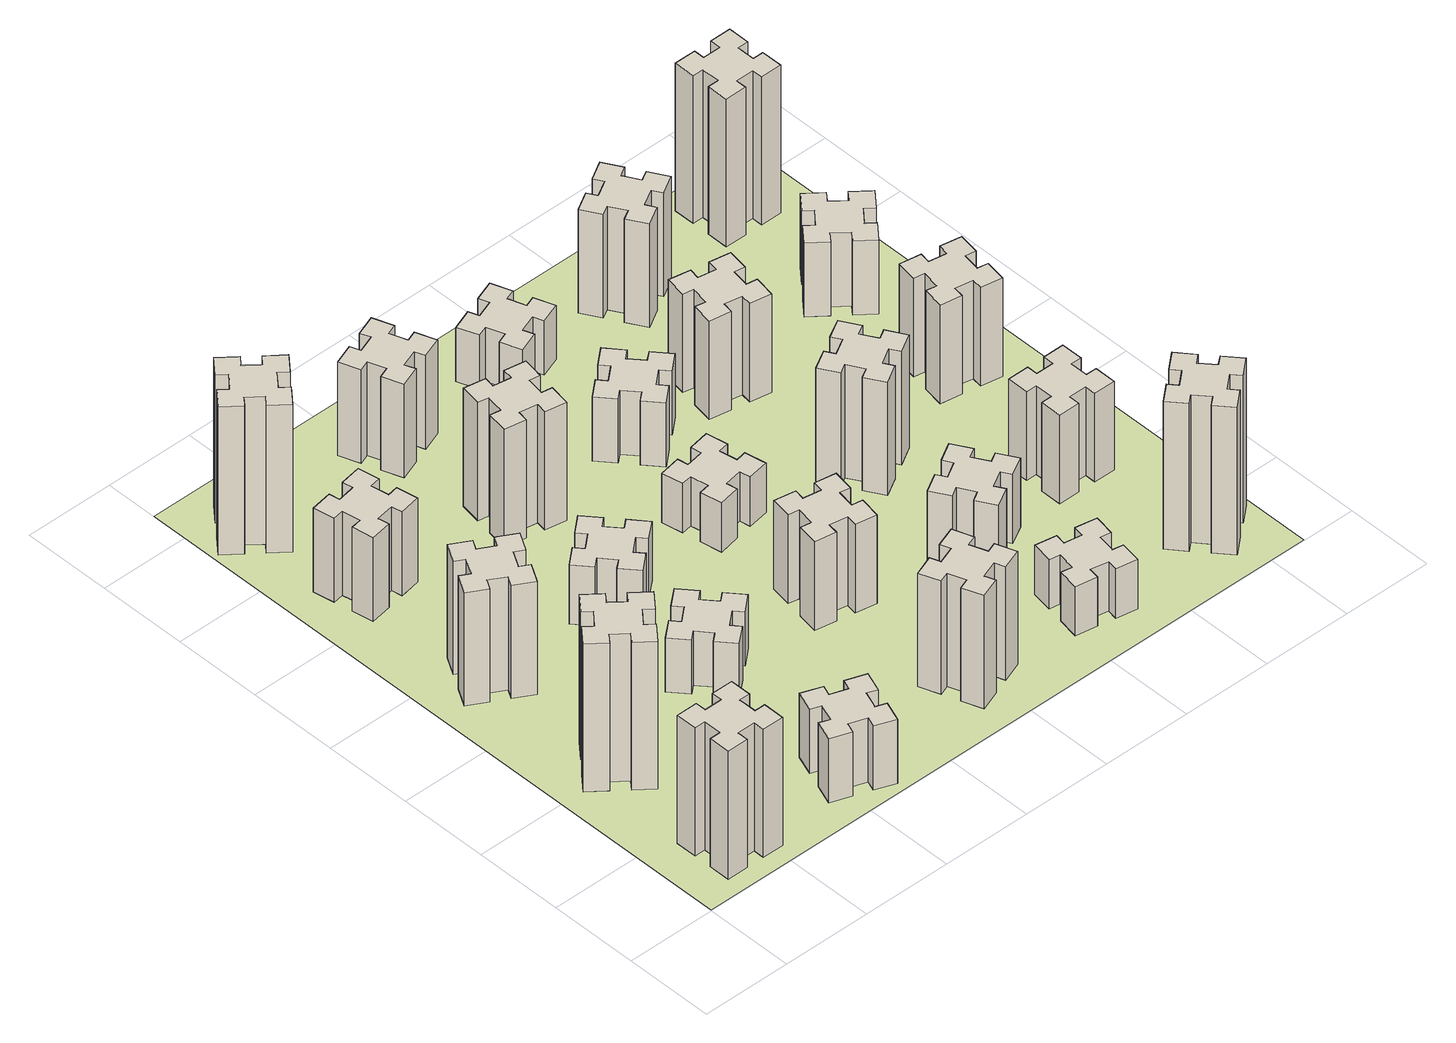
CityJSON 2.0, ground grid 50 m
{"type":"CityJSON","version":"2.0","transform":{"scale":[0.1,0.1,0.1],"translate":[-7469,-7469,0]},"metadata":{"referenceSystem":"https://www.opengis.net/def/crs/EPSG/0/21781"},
"CityObjects":{
"building1":{"type":"Building","attributes":{"class":"1000","function":"1000","usage":"1000","yearOfConstruction":2016,"roofType":"1000","measuredHeight":78,"storeysAboveGround":30,"storeysBelowGround":0},"geometry":[{"type":"Solid","lod":"1","boundaries":[[[[0,1,2,3,4,5,6,7,8,9,10,11,12,13,14,15,16,17,18,19]],[[17,16,20,21]],[[16,15,22,20]],[[15,14,23,22]],[[14,13,24,23]],[[13,12,25,24]],[[12,11,26,25]],[[11,10,27,26]],[[10,9,28,27]],[[9,8,29,28]],[[8,7,30,29]],[[7,6,31,30]],[[6,5,32,31]],[[5,4,33,32]],[[4,3,34,33]],[[3,2,35,34]],[[2,1,36,35]],[[1,0,37,36]],[[0,19,38,37]],[[19,18,39,38]],[[18,17,21,39]],[[24,25,26,27,28,29,30,31,32,33,34,35,36,37,38,39,21,20,22,23]]]]}]},
"building2":{"type":"Building","attributes":{"class":"1000","function":"1000","usage":"1000","yearOfConstruction":2016,"roofType":"1000","measuredHeight":90,"storeysAboveGround":30,"storeysBelowGround":0},"geometry":[{"type":"Solid","lod":"1","boundaries":[[[[40,41,42,43,44,45,46,47,48,49,50,51,52,53,54,55,56,57,58,59]],[[57,56,60,61]],[[56,55,62,60]],[[55,54,63,62]],[[54,53,64,63]],[[53,52,65,64]],[[52,51,66,65]],[[51,50,67,66]],[[50,49,68,67]],[[49,48,69,68]],[[48,47,70,69]],[[47,46,71,70]],[[46,45,72,71]],[[45,44,73,72]],[[44,43,74,73]],[[43,42,75,74]],[[42,41,76,75]],[[41,40,77,76]],[[40,59,78,77]],[[59,58,79,78]],[[58,57,61,79]],[[64,65,66,67,68,69,70,71,72,73,74,75,76,77,78,79,61,60,62,63]]]]}]},
"building3":{"type":"Building","attributes":{"class":"1000","function":"1000","usage":"1000","yearOfConstruction":2016,"roofType":"1000","measuredHeight":69,"storeysAboveGround":30,"storeysBelowGround":0},"geometry":[{"type":"Solid","lod":"1","boundaries":[[[[80,81,82,83,84,85,86,87,88,89,90,91,92,93,94,95,96,97,98,99]],[[97,96,100,101]],[[96,95,102,100]],[[95,94,103,102]],[[94,93,104,103]],[[93,92,105,104]],[[92,91,106,105]],[[91,90,107,106]],[[90,89,108,107]],[[89,88,109,108]],[[88,87,110,109]],[[87,86,111,110]],[[86,85,112,111]],[[85,84,113,112]],[[84,83,114,113]],[[83,82,115,114]],[[82,81,116,115]],[[81,80,117,116]],[[80,99,118,117]],[[99,98,119,118]],[[98,97,101,119]],[[104,105,106,107,108,109,110,111,112,113,114,115,116,117,118,119,101,100,102,103]]]]}]},
"building4":{"type":"Building","attributes":{"class":"1000","function":"1000","usage":"1000","yearOfConstruction":2016,"roofType":"1000","measuredHeight":51,"storeysAboveGround":30,"storeysBelowGround":0},"geometry":[{"type":"Solid","lod":"1","boundaries":[[[[120,121,122,123,124,125,126,127,128,129,130,131,132,133,134,135,136,137,138,139]],[[137,136,140,141]],[[136,135,142,140]],[[135,134,143,142]],[[134,133,144,143]],[[133,132,145,144]],[[132,131,146,145]],[[131,130,147,146]],[[130,129,148,147]],[[129,128,149,148]],[[128,127,150,149]],[[127,126,151,150]],[[126,125,152,151]],[[125,124,153,152]],[[124,123,154,153]],[[123,122,155,154]],[[122,121,156,155]],[[121,120,157,156]],[[120,139,158,157]],[[139,138,159,158]],[[138,137,141,159]],[[144,145,146,147,148,149,150,151,152,153,154,155,156,157,158,159,141,140,142,143]]]]}]},
"building5":{"type":"Building","attributes":{"class":"1000","function":"1000","usage":"1000","yearOfConstruction":2016,"roofType":"1000","measuredHeight":39,"storeysAboveGround":30,"storeysBelowGround":0},"geometry":[{"type":"Solid","lod":"1","boundaries":[[[[160,161,162,163,164,165,166,167,168,169,170,171,172,173,174,175,176,177,178,179]],[[177,176,180,181]],[[176,175,182,180]],[[175,174,183,182]],[[174,173,184,183]],[[173,172,185,184]],[[172,171,186,185]],[[171,170,187,186]],[[170,169,188,187]],[[169,168,189,188]],[[168,167,190,189]],[[167,166,191,190]],[[166,165,192,191]],[[165,164,193,192]],[[164,163,194,193]],[[163,162,195,194]],[[162,161,196,195]],[[161,160,197,196]],[[160,179,198,197]],[[179,178,199,198]],[[178,177,181,199]],[[184,185,186,187,188,189,190,191,192,193,194,195,196,197,198,199,181,180,182,183]]]]}]},
"building6":{"type":"Building","attributes":{"class":"1000","function":"1000","usage":"1000","yearOfConstruction":2016,"roofType":"1000","measuredHeight":90,"storeysAboveGround":30,"storeysBelowGround":0},"geometry":[{"type":"Solid","lod":"1","boundaries":[[[[200,201,202,203,204,205,206,207,208,209,210,211,212,213,214,215,216,217,218,219]],[[217,216,220,221]],[[216,215,222,220]],[[215,214,223,222]],[[214,213,224,223]],[[213,212,225,224]],[[212,211,226,225]],[[211,210,227,226]],[[210,209,228,227]],[[209,208,229,228]],[[208,207,230,229]],[[207,206,231,230]],[[206,205,232,231]],[[205,204,233,232]],[[204,203,234,233]],[[203,202,235,234]],[[202,201,236,235]],[[201,200,237,236]],[[200,219,238,237]],[[219,218,239,238]],[[218,217,221,239]],[[224,225,226,227,228,229,230,231,232,233,234,235,236,237,238,239,221,220,222,223]]]]}]},
"building7":{"type":"Building","attributes":{"class":"1000","function":"1000","usage":"1000","yearOfConstruction":2016,"roofType":"1000","measuredHeight":33,"storeysAboveGround":30,"storeysBelowGround":0},"geometry":[{"type":"Solid","lod":"1","boundaries":[[[[240,241,242,243,244,245,246,247,248,249,250,251,252,253,254,255,256,257,258,259]],[[257,256,260,261]],[[256,255,262,260]],[[255,254,263,262]],[[254,253,264,263]],[[253,252,265,264]],[[252,251,266,265]],[[251,250,267,266]],[[250,249,268,267]],[[249,248,269,268]],[[248,247,270,269]],[[247,246,271,270]],[[246,245,272,271]],[[245,244,273,272]],[[244,243,274,273]],[[243,242,275,274]],[[242,241,276,275]],[[241,240,277,276]],[[240,259,278,277]],[[259,258,279,278]],[[258,257,261,279]],[[264,265,266,267,268,269,270,271,272,273,274,275,276,277,278,279,261,260,262,263]]]]}]},
"building8":{"type":"Building","attributes":{"class":"1000","function":"1000","usage":"1000","yearOfConstruction":2016,"roofType":"1000","measuredHeight":36,"storeysAboveGround":30,"storeysBelowGround":0},"geometry":[{"type":"Solid","lod":"1","boundaries":[[[[280,281,282,283,284,285,286,287,288,289,290,291,292,293,294,295,296,297,298,299]],[[297,296,300,301]],[[296,295,302,300]],[[295,294,303,302]],[[294,293,304,303]],[[293,292,305,304]],[[292,291,306,305]],[[291,290,307,306]],[[290,289,308,307]],[[289,288,309,308]],[[288,287,310,309]],[[287,286,311,310]],[[286,285,312,311]],[[285,284,313,312]],[[284,283,314,313]],[[283,282,315,314]],[[282,281,316,315]],[[281,280,317,316]],[[280,299,318,317]],[[299,298,319,318]],[[298,297,301,319]],[[304,305,306,307,308,309,310,311,312,313,314,315,316,317,318,319,301,300,302,303]]]]}]},
"building9":{"type":"Building","attributes":{"class":"1000","function":"1000","usage":"1000","yearOfConstruction":2016,"roofType":"1000","measuredHeight":72,"storeysAboveGround":30,"storeysBelowGround":0},"geometry":[{"type":"Solid","lod":"1","boundaries":[[[[320,321,322,323,324,325,326,327,328,329,330,331,332,333,334,335,336,337,338,339]],[[337,336,340,341]],[[336,335,342,340]],[[335,334,343,342]],[[334,333,344,343]],[[333,332,345,344]],[[332,331,346,345]],[[331,330,347,346]],[[330,329,348,347]],[[329,328,349,348]],[[328,327,350,349]],[[327,326,351,350]],[[326,325,352,351]],[[325,324,353,352]],[[324,323,354,353]],[[323,322,355,354]],[[322,321,356,355]],[[321,320,357,356]],[[320,339,358,357]],[[339,338,359,358]],[[338,337,341,359]],[[344,345,346,347,348,349,350,351,352,353,354,355,356,357,358,359,341,340,342,343]]]]}]},
"building10":{"type":"Building","attributes":{"class":"1000","function":"1000","usage":"1000","yearOfConstruction":2016,"roofType":"1000","measuredHeight":69,"storeysAboveGround":30,"storeysBelowGround":0},"geometry":[{"type":"Solid","lod":"1","boundaries":[[[[360,361,362,363,364,365,366,367,368,369,370,371,372,373,374,375,376,377,378,379]],[[377,376,380,381]],[[376,375,382,380]],[[375,374,383,382]],[[374,373,384,383]],[[373,372,385,384]],[[372,371,386,385]],[[371,370,387,386]],[[370,369,388,387]],[[369,368,389,388]],[[368,367,390,389]],[[367,366,391,390]],[[366,365,392,391]],[[365,364,393,392]],[[364,363,394,393]],[[363,362,395,394]],[[362,361,396,395]],[[361,360,397,396]],[[360,379,398,397]],[[379,378,399,398]],[[378,377,381,399]],[[384,385,386,387,388,389,390,391,392,393,394,395,396,397,398,399,381,380,382,383]]]]}]},
"building11":{"type":"Building","attributes":{"class":"1000","function":"1000","usage":"1000","yearOfConstruction":2016,"roofType":"1000","measuredHeight":57,"storeysAboveGround":30,"storeysBelowGround":0},"geometry":[{"type":"Solid","lod":"1","boundaries":[[[[400,401,402,403,404,405,406,407,408,409,410,411,412,413,414,415,416,417,418,419]],[[417,416,420,421]],[[416,415,422,420]],[[415,414,423,422]],[[414,413,424,423]],[[413,412,425,424]],[[412,411,426,425]],[[411,410,427,426]],[[410,409,428,427]],[[409,408,429,428]],[[408,407,430,429]],[[407,406,431,430]],[[406,405,432,431]],[[405,404,433,432]],[[404,403,434,433]],[[403,402,435,434]],[[402,401,436,435]],[[401,400,437,436]],[[400,419,438,437]],[[419,418,439,438]],[[418,417,421,439]],[[424,425,426,427,428,429,430,431,432,433,434,435,436,437,438,439,421,420,422,423]]]]}]},
"building12":{"type":"Building","attributes":{"class":"1000","function":"1000","usage":"1000","yearOfConstruction":2016,"roofType":"1000","measuredHeight":54,"storeysAboveGround":30,"storeysBelowGround":0},"geometry":[{"type":"Solid","lod":"1","boundaries":[[[[440,441,442,443,444,445,446,447,448,449,450,451,452,453,454,455,456,457,458,459]],[[457,456,460,461]],[[456,455,462,460]],[[455,454,463,462]],[[454,453,464,463]],[[453,452,465,464]],[[452,451,466,465]],[[451,450,467,466]],[[450,449,468,467]],[[449,448,469,468]],[[448,447,470,469]],[[447,446,471,470]],[[446,445,472,471]],[[445,444,473,472]],[[444,443,474,473]],[[443,442,475,474]],[[442,441,476,475]],[[441,440,477,476]],[[440,459,478,477]],[[459,458,479,478]],[[458,457,461,479]],[[464,465,466,467,468,469,470,471,472,473,474,475,476,477,478,479,461,460,462,463]]]]}]},
"building13":{"type":"Building","attributes":{"class":"1000","function":"1000","usage":"1000","yearOfConstruction":2016,"roofType":"1000","measuredHeight":30,"storeysAboveGround":30,"storeysBelowGround":0},"geometry":[{"type":"Solid","lod":"1","boundaries":[[[[480,481,482,483,484,485,486,487,488,489,490,491,492,493,494,495,496,497,498,499]],[[497,496,500,501]],[[496,495,502,500]],[[495,494,503,502]],[[494,493,504,503]],[[493,492,505,504]],[[492,491,506,505]],[[491,490,507,506]],[[490,489,508,507]],[[489,488,509,508]],[[488,487,510,509]],[[487,486,511,510]],[[486,485,512,511]],[[485,484,513,512]],[[484,483,514,513]],[[483,482,515,514]],[[482,481,516,515]],[[481,480,517,516]],[[480,499,518,517]],[[499,498,519,518]],[[498,497,501,519]],[[504,505,506,507,508,509,510,511,512,513,514,515,516,517,518,519,501,500,502,503]]]]}]},
"building14":{"type":"Building","attributes":{"class":"1000","function":"1000","usage":"1000","yearOfConstruction":2016,"roofType":"1000","measuredHeight":39,"storeysAboveGround":30,"storeysBelowGround":0},"geometry":[{"type":"Solid","lod":"1","boundaries":[[[[520,521,522,523,524,525,526,527,528,529,530,531,532,533,534,535,536,537,538,539]],[[537,536,540,541]],[[536,535,542,540]],[[535,534,543,542]],[[534,533,544,543]],[[533,532,545,544]],[[532,531,546,545]],[[531,530,547,546]],[[530,529,548,547]],[[529,528,549,548]],[[528,527,550,549]],[[527,526,551,550]],[[526,525,552,551]],[[525,524,553,552]],[[524,523,554,553]],[[523,522,555,554]],[[522,521,556,555]],[[521,520,557,556]],[[520,539,558,557]],[[539,538,559,558]],[[538,537,541,559]],[[544,545,546,547,548,549,550,551,552,553,554,555,556,557,558,559,541,540,542,543]]]]}]},
"building15":{"type":"Building","attributes":{"class":"1000","function":"1000","usage":"1000","yearOfConstruction":2016,"roofType":"1000","measuredHeight":30,"storeysAboveGround":30,"storeysBelowGround":0},"geometry":[{"type":"Solid","lod":"1","boundaries":[[[[560,561,562,563,564,565,566,567,568,569,570,571,572,573,574,575,576,577,578,579]],[[577,576,580,581]],[[576,575,582,580]],[[575,574,583,582]],[[574,573,584,583]],[[573,572,585,584]],[[572,571,586,585]],[[571,570,587,586]],[[570,569,588,587]],[[569,568,589,588]],[[568,567,590,589]],[[567,566,591,590]],[[566,565,592,591]],[[565,564,593,592]],[[564,563,594,593]],[[563,562,595,594]],[[562,561,596,595]],[[561,560,597,596]],[[560,579,598,597]],[[579,578,599,598]],[[578,577,581,599]],[[584,585,586,587,588,589,590,591,592,593,594,595,596,597,598,599,581,580,582,583]]]]}]},
"building16":{"type":"Building","attributes":{"class":"1000","function":"1000","usage":"1000","yearOfConstruction":2016,"roofType":"1000","measuredHeight":33,"storeysAboveGround":30,"storeysBelowGround":0},"geometry":[{"type":"Solid","lod":"1","boundaries":[[[[600,601,602,603,604,605,606,607,608,609,610,611,612,613,614,615,616,617,618,619]],[[617,616,620,621]],[[616,615,622,620]],[[615,614,623,622]],[[614,613,624,623]],[[613,612,625,624]],[[612,611,626,625]],[[611,610,627,626]],[[610,609,628,627]],[[609,608,629,628]],[[608,607,630,629]],[[607,606,631,630]],[[606,605,632,631]],[[605,604,633,632]],[[604,603,634,633]],[[603,602,635,634]],[[602,601,636,635]],[[601,600,637,636]],[[600,619,638,637]],[[619,618,639,638]],[[618,617,621,639]],[[624,625,626,627,628,629,630,631,632,633,634,635,636,637,638,639,621,620,622,623]]]]}]},
"building17":{"type":"Building","attributes":{"class":"1000","function":"1000","usage":"1000","yearOfConstruction":2016,"roofType":"1000","measuredHeight":42,"storeysAboveGround":30,"storeysBelowGround":0},"geometry":[{"type":"Solid","lod":"1","boundaries":[[[[640,641,642,643,644,645,646,647,648,649,650,651,652,653,654,655,656,657,658,659]],[[657,656,660,661]],[[656,655,662,660]],[[655,654,663,662]],[[654,653,664,663]],[[653,652,665,664]],[[652,651,666,665]],[[651,650,667,666]],[[650,649,668,667]],[[649,648,669,668]],[[648,647,670,669]],[[647,646,671,670]],[[646,645,672,671]],[[645,644,673,672]],[[644,643,674,673]],[[643,642,675,674]],[[642,641,676,675]],[[641,640,677,676]],[[640,659,678,677]],[[659,658,679,678]],[[658,657,661,679]],[[664,665,666,667,668,669,670,671,672,673,674,675,676,677,678,679,661,660,662,663]]]]}]},
"building18":{"type":"Building","attributes":{"class":"1000","function":"1000","usage":"1000","yearOfConstruction":2016,"roofType":"1000","measuredHeight":69,"storeysAboveGround":30,"storeysBelowGround":0},"geometry":[{"type":"Solid","lod":"1","boundaries":[[[[680,681,682,683,684,685,686,687,688,689,690,691,692,693,694,695,696,697,698,699]],[[697,696,700,701]],[[696,695,702,700]],[[695,694,703,702]],[[694,693,704,703]],[[693,692,705,704]],[[692,691,706,705]],[[691,690,707,706]],[[690,689,708,707]],[[689,688,709,708]],[[688,687,710,709]],[[687,686,711,710]],[[686,685,712,711]],[[685,684,713,712]],[[684,683,714,713]],[[683,682,715,714]],[[682,681,716,715]],[[681,680,717,716]],[[680,699,718,717]],[[699,698,719,718]],[[698,697,701,719]],[[704,705,706,707,708,709,710,711,712,713,714,715,716,717,718,719,701,700,702,703]]]]}]},
"building19":{"type":"Building","attributes":{"class":"1000","function":"1000","usage":"1000","yearOfConstruction":2016,"roofType":"1000","measuredHeight":60,"storeysAboveGround":30,"storeysBelowGround":0},"geometry":[{"type":"Solid","lod":"1","boundaries":[[[[720,721,722,723,724,725,726,727,728,729,730,731,732,733,734,735,736,737,738,739]],[[737,736,740,741]],[[736,735,742,740]],[[735,734,743,742]],[[734,733,744,743]],[[733,732,745,744]],[[732,731,746,745]],[[731,730,747,746]],[[730,729,748,747]],[[729,728,749,748]],[[728,727,750,749]],[[727,726,751,750]],[[726,725,752,751]],[[725,724,753,752]],[[724,723,754,753]],[[723,722,755,754]],[[722,721,756,755]],[[721,720,757,756]],[[720,739,758,757]],[[739,738,759,758]],[[738,737,741,759]],[[744,745,746,747,748,749,750,751,752,753,754,755,756,757,758,759,741,740,742,743]]]]}]},
"building20":{"type":"Building","attributes":{"class":"1000","function":"1000","usage":"1000","yearOfConstruction":2016,"roofType":"1000","measuredHeight":90,"storeysAboveGround":30,"storeysBelowGround":0},"geometry":[{"type":"Solid","lod":"1","boundaries":[[[[760,761,762,763,764,765,766,767,768,769,770,771,772,773,774,775,776,777,778,779]],[[777,776,780,781]],[[776,775,782,780]],[[775,774,783,782]],[[774,773,784,783]],[[773,772,785,784]],[[772,771,786,785]],[[771,770,787,786]],[[770,769,788,787]],[[769,768,789,788]],[[768,767,790,789]],[[767,766,791,790]],[[766,765,792,791]],[[765,764,793,792]],[[764,763,794,793]],[[763,762,795,794]],[[762,761,796,795]],[[761,760,797,796]],[[760,779,798,797]],[[779,778,799,798]],[[778,777,781,799]],[[784,785,786,787,788,789,790,791,792,793,794,795,796,797,798,799,781,780,782,783]]]]}]},
"building21":{"type":"Building","attributes":{"class":"1000","function":"1000","usage":"1000","yearOfConstruction":2016,"roofType":"1000","measuredHeight":54,"storeysAboveGround":30,"storeysBelowGround":0},"geometry":[{"type":"Solid","lod":"1","boundaries":[[[[800,801,802,803,804,805,806,807,808,809,810,811,812,813,814,815,816,817,818,819]],[[817,816,820,821]],[[816,815,822,820]],[[815,814,823,822]],[[814,813,824,823]],[[813,812,825,824]],[[812,811,826,825]],[[811,810,827,826]],[[810,809,828,827]],[[809,808,829,828]],[[808,807,830,829]],[[807,806,831,830]],[[806,805,832,831]],[[805,804,833,832]],[[804,803,834,833]],[[803,802,835,834]],[[802,801,836,835]],[[801,800,837,836]],[[800,819,838,837]],[[819,818,839,838]],[[818,817,821,839]],[[824,825,826,827,828,829,830,831,832,833,834,835,836,837,838,839,821,820,822,823]]]]}]},
"building22":{"type":"Building","attributes":{"class":"1000","function":"1000","usage":"1000","yearOfConstruction":2016,"roofType":"1000","measuredHeight":63,"storeysAboveGround":30,"storeysBelowGround":0},"geometry":[{"type":"Solid","lod":"1","boundaries":[[[[840,841,842,843,844,845,846,847,848,849,850,851,852,853,854,855,856,857,858,859]],[[857,856,860,861]],[[856,855,862,860]],[[855,854,863,862]],[[854,853,864,863]],[[853,852,865,864]],[[852,851,866,865]],[[851,850,867,866]],[[850,849,868,867]],[[849,848,869,868]],[[848,847,870,869]],[[847,846,871,870]],[[846,845,872,871]],[[845,844,873,872]],[[844,843,874,873]],[[843,842,875,874]],[[842,841,876,875]],[[841,840,877,876]],[[840,859,878,877]],[[859,858,879,878]],[[858,857,861,879]],[[864,865,866,867,868,869,870,871,872,873,874,875,876,877,878,879,861,860,862,863]]]]}]},
"building23":{"type":"Building","attributes":{"class":"1000","function":"1000","usage":"1000","yearOfConstruction":2016,"roofType":"1000","measuredHeight":60,"storeysAboveGround":30,"storeysBelowGround":0},"geometry":[{"type":"Solid","lod":"1","boundaries":[[[[880,881,882,883,884,885,886,887,888,889,890,891,892,893,894,895,896,897,898,899]],[[897,896,900,901]],[[896,895,902,900]],[[895,894,903,902]],[[894,893,904,903]],[[893,892,905,904]],[[892,891,906,905]],[[891,890,907,906]],[[890,889,908,907]],[[889,888,909,908]],[[888,887,910,909]],[[887,886,911,910]],[[886,885,912,911]],[[885,884,913,912]],[[884,883,914,913]],[[883,882,915,914]],[[882,881,916,915]],[[881,880,917,916]],[[880,899,918,917]],[[899,898,919,918]],[[898,897,901,919]],[[904,905,906,907,908,909,910,911,912,913,914,915,916,917,918,919,901,900,902,903]]]]}]},
"building24":{"type":"Building","attributes":{"class":"1000","function":"1000","usage":"1000","yearOfConstruction":2016,"roofType":"1000","measuredHeight":45,"storeysAboveGround":30,"storeysBelowGround":0},"geometry":[{"type":"Solid","lod":"1","boundaries":[[[[920,921,922,923,924,925,926,927,928,929,930,931,932,933,934,935,936,937,938,939]],[[937,936,940,941]],[[936,935,942,940]],[[935,934,943,942]],[[934,933,944,943]],[[933,932,945,944]],[[932,931,946,945]],[[931,930,947,946]],[[930,929,948,947]],[[929,928,949,948]],[[928,927,950,949]],[[927,926,951,950]],[[926,925,952,951]],[[925,924,953,952]],[[924,923,954,953]],[[923,922,955,954]],[[922,921,956,955]],[[921,920,957,956]],[[920,939,958,957]],[[939,938,959,958]],[[938,937,941,959]],[[944,945,946,947,948,949,950,951,952,953,954,955,956,957,958,959,941,940,942,943]]]]}]},
"building25":{"type":"Building","attributes":{"class":"1000","function":"1000","usage":"1000","yearOfConstruction":2016,"roofType":"1000","measuredHeight":90,"storeysAboveGround":30,"storeysBelowGround":0},"geometry":[{"type":"Solid","lod":"1","boundaries":[[[[960,961,962,963,964,965,966,967,968,969,970,971,972,973,974,975,976,977,978,979]],[[977,976,980,981]],[[976,975,982,980]],[[975,974,983,982]],[[974,973,984,983]],[[973,972,985,984]],[[972,971,986,985]],[[971,970,987,986]],[[970,969,988,987]],[[969,968,989,988]],[[968,967,990,989]],[[967,966,991,990]],[[966,965,992,991]],[[965,964,993,992]],[[964,963,994,993]],[[963,962,995,994]],[[962,961,996,995]],[[961,960,997,996]],[[960,979,998,997]],[[979,978,999,998]],[[978,977,981,999]],[[984,985,986,987,988,989,990,991,992,993,994,995,996,997,998,999,981,980,982,983]]]]}]},
"landuse1":{"type":"LandUse","attributes":{"name":"plot1","function":"1010"},"geometry":[{"type":"MultiSurface","lod":"1","boundaries":[[[1000,1001,1002,1003]]]}]}
},
"vertices":[
[265,325,0],[265,225,0],[205,225,0],[205,105,0],[325,105,0],[325,165,0],[425,165,0],[425,105,0],[545,105,0],[545,225,0],[485,225,0],[485,325,0],[545,325,0],[545,445,0],[425,445,0],[425,385,0],[325,385,0],[325,445,0],[205,445,0],[205,325,0],[325,385,780],[325,445,780],[425,385,780],[425,445,780],[545,445,780],[545,325,780],[485,325,780],[485,225,780],[545,225,780],[545,105,780],[425,105,780],[425,165,780],[325,165,780],[325,105,780],[205,105,780],[205,225,780],[265,225,780],[265,325,780],[205,325,780],[205,445,780],
[484,1067,0],[408,1132,0],[446,1178,0],[354,1255,0],[277,1163,0],[323,1124,0],[259,1048,0],[213,1086,0],[136,994,0],[228,917,0],[266,963,0],[343,899,0],[304,853,0],[396,776,0],[473,868,0],[427,906,0],[492,983,0],[538,944,0],[615,1036,0],[523,1113,0],[492,983,900],[538,944,900],[427,906,900],[473,868,900],[396,776,900],[304,853,900],[343,899,900],[266,963,900],[228,917,900],[136,994,900],[213,1086,900],[259,1048,900],[323,1124,900],[277,1163,900],[354,1255,900],[446,1178,900],[408,1132,900],[484,1067,900],[523,1113,900],[615,1036,900],
[474,1926,0],[387,1976,0],[417,2028,0],[313,2088,0],[253,1984,0],[305,1954,0],[255,1867,0],[203,1897,0],[143,1793,0],[247,1733,0],[277,1785,0],[364,1735,0],[334,1683,0],[438,1623,0],[498,1727,0],[446,1757,0],[496,1844,0],[548,1814,0],[608,1918,0],[504,1978,0],[496,1844,690],[548,1814,690],[446,1757,690],[498,1727,690],[438,1623,690],[334,1683,690],[364,1735,690],[277,1785,690],[247,1733,690],[143,1793,690],[203,1897,690],[255,1867,690],[305,1954,690],[253,1984,690],[313,2088,690],[417,2028,690],[387,1976,690],[474,1926,690],[504,1978,690],[608,1918,690],
[405,2812,0],[307,2795,0],[297,2854,0],[178,2833,0],[199,2715,0],[258,2725,0],[276,2627,0],[217,2617,0],[237,2498,0],[356,2519,0],[345,2578,0],[444,2596,0],[454,2537,0],[572,2557,0],[551,2676,0],[492,2665,0],[475,2764,0],[534,2774,0],[513,2892,0],[395,2871,0],[475,2764,510],[534,2774,510],[492,2665,510],[551,2676,510],[572,2557,510],[454,2537,510],[444,2596,510],[345,2578,510],[356,2519,510],[237,2498,510],[217,2617,510],[276,2627,510],[258,2725,510],[199,2715,510],[178,2833,510],[297,2854,510],[307,2795,510],[405,2812,510],[395,2871,510],[513,2892,510],
[1029,360,0],[995,266,0],[939,287,0],[897,174,0],[1010,133,0],[1031,189,0],[1125,155,0],[1104,99,0],[1217,57,0],[1258,170,0],[1202,191,0],[1236,285,0],[1292,264,0],[1333,377,0],[1220,418,0],[1200,362,0],[1106,396,0],[1127,452,0],[1014,493,0],[973,380,0],[1106,396,390],[1127,452,390],[1200,362,390],[1220,418,390],[1333,377,390],[1292,264,390],[1236,285,390],[1202,191,390],[1258,170,390],[1217,57,390],[1104,99,390],[1125,155,390],[1031,189,390],[1010,133,390],[897,174,390],[939,287,390],[995,266,390],[1029,360,390],[973,380,390],[1014,493,390],
[384,3387,0],[308,3452,0],[346,3498,0],[254,3575,0],[177,3483,0],[223,3444,0],[159,3368,0],[113,3406,0],[36,3314,0],[128,3237,0],[166,3283,0],[243,3219,0],[204,3173,0],[296,3096,0],[373,3188,0],[327,3226,0],[392,3303,0],[438,3264,0],[515,3356,0],[423,3433,0],[392,3303,900],[438,3264,900],[327,3226,900],[373,3188,900],[296,3096,900],[204,3173,900],[243,3219,900],[166,3283,900],[128,3237,900],[36,3314,900],[113,3406,900],[159,3368,900],[223,3444,900],[177,3483,900],[254,3575,900],[346,3498,900],[308,3452,900],[384,3387,900],[423,3433,900],[515,3356,900],
[1083,1332,0],[1006,1267,0],[968,1313,0],[876,1236,0],[953,1144,0],[999,1183,0],[1063,1106,0],[1017,1068,0],[1094,976,0],[1186,1053,0],[1148,1099,0],[1224,1163,0],[1263,1117,0],[1355,1194,0],[1278,1286,0],[1232,1248,0],[1167,1324,0],[1213,1363,0],[1136,1455,0],[1044,1378,0],[1167,1324,330],[1213,1363,330],[1232,1248,330],[1278,1286,330],[1355,1194,330],[1263,1117,330],[1224,1163,330],[1148,1099,330],[1186,1053,330],[1094,976,330],[1017,1068,330],[1063,1106,330],[999,1183,330],[953,1144,330],[876,1236,330],[968,1313,330],[1006,1267,330],[1083,1332,330],[1044,1378,330],[1136,1455,330],
[1083,1972,0],[1006,1907,0],[968,1953,0],[876,1876,0],[953,1784,0],[999,1823,0],[1063,1746,0],[1017,1708,0],[1094,1616,0],[1186,1693,0],[1148,1739,0],[1224,1803,0],[1263,1757,0],[1355,1834,0],[1278,1926,0],[1232,1888,0],[1167,1964,0],[1213,2003,0],[1136,2095,0],[1044,2018,0],[1167,1964,360],[1213,2003,360],[1232,1888,360],[1278,1926,360],[1355,1834,360],[1263,1757,360],[1224,1803,360],[1148,1739,360],[1186,1693,360],[1094,1616,360],[1017,1708,360],[1063,1746,360],[999,1823,360],[953,1784,360],[876,1876,360],[968,1953,360],[1006,1907,360],[1083,1972,360],[1044,2018,360],[1136,2095,360],
[1315,2527,0],[1332,2625,0],[1391,2615,0],[1412,2733,0],[1294,2754,0],[1284,2695,0],[1185,2712,0],[1196,2771,0],[1077,2792,0],[1057,2674,0],[1116,2664,0],[1098,2565,0],[1039,2576,0],[1018,2457,0],[1137,2437,0],[1147,2496,0],[1245,2478,0],[1235,2419,0],[1353,2398,0],[1374,2517,0],[1245,2478,720],[1235,2419,720],[1147,2496,720],[1137,2437,720],[1018,2457,720],[1039,2576,720],[1098,2565,720],[1116,2664,720],[1057,2674,720],[1077,2792,720],[1196,2771,720],[1185,2712,720],[1284,2695,720],[1294,2754,720],[1412,2733,720],[1391,2615,720],[1332,2625,720],[1315,2527,720],[1374,2517,720],[1353,2398,720],
[1965,496,0],[1871,462,0],[1850,518,0],[1737,477,0],[1779,364,0],[1835,385,0],[1869,291,0],[1813,270,0],[1854,157,0],[1967,199,0],[1946,255,0],[2040,289,0],[2060,233,0],[2173,274,0],[2132,387,0],[2076,366,0],[2042,460,0],[2098,480,0],[2057,593,0],[1944,552,0],[2042,460,690],[2098,480,690],[2076,366,690],[2132,387,690],[2173,274,690],[2060,233,690],[2040,289,690],[1946,255,690],[1967,199,690],[1854,157,690],[1813,270,690],[1869,291,690],[1835,385,690],[1779,364,690],[1737,477,690],[1850,518,690],[1871,462,690],[1965,496,690],[1944,552,690],[2057,593,690],
[1125,3456,0],[1031,3422,0],[1010,3478,0],[897,3437,0],[939,3324,0],[995,3345,0],[1029,3251,0],[973,3230,0],[1014,3117,0],[1127,3159,0],[1106,3215,0],[1200,3249,0],[1220,3193,0],[1333,3234,0],[1292,3347,0],[1236,3326,0],[1202,3420,0],[1258,3440,0],[1217,3553,0],[1104,3512,0],[1202,3420,570],[1258,3440,570],[1236,3326,570],[1292,3347,570],[1333,3234,570],[1220,3193,570],[1200,3249,570],[1106,3215,570],[1127,3159,570],[1014,3117,570],[973,3230,570],[1029,3251,570],[995,3345,570],[939,3324,570],[897,3437,570],[1010,3478,570],[1031,3422,570],[1125,3456,570],[1104,3512,570],[1217,3553,570],
[1955,1147,0],[1972,1245,0],[2031,1235,0],[2052,1353,0],[1934,1374,0],[1924,1315,0],[1825,1332,0],[1836,1391,0],[1717,1412,0],[1697,1294,0],[1756,1284,0],[1738,1185,0],[1679,1196,0],[1658,1077,0],[1777,1057,0],[1787,1116,0],[1885,1098,0],[1875,1039,0],[1993,1018,0],[2014,1137,0],[1885,1098,540],[1875,1039,540],[1787,1116,540],[1777,1057,540],[1658,1077,540],[1679,1196,540],[1738,1185,540],[1756,1284,540],[1697,1294,540],[1717,1412,540],[1836,1391,540],[1825,1332,540],[1924,1315,540],[1934,1374,540],[2052,1353,540],[2031,1235,540],[1972,1245,540],[1955,1147,540],[2014,1137,540],[1993,1018,540],
[1972,1925,0],[1955,2024,0],[2014,2034,0],[1993,2152,0],[1875,2131,0],[1885,2072,0],[1787,2055,0],[1777,2114,0],[1658,2093,0],[1679,1975,0],[1738,1985,0],[1756,1887,0],[1697,1877,0],[1717,1758,0],[1836,1779,0],[1825,1838,0],[1924,1856,0],[1934,1797,0],[2052,1817,0],[2031,1936,0],[1924,1856,300],[1934,1797,300],[1825,1838,300],[1836,1779,300],[1717,1758,300],[1697,1877,300],[1756,1887,300],[1738,1985,300],[1679,1975,300],[1658,2093,300],[1777,2114,300],[1787,2055,300],[1885,2072,300],[1875,2131,300],[1993,2152,300],[2014,2034,300],[1955,2024,300],[1972,1925,300],[2031,1936,300],[2052,1817,300],
[1988,2479,0],[2064,2543,0],[2103,2497,0],[2195,2574,0],[2118,2666,0],[2072,2628,0],[2007,2704,0],[2053,2743,0],[1976,2835,0],[1884,2758,0],[1923,2712,0],[1846,2647,0],[1808,2693,0],[1716,2616,0],[1793,2524,0],[1839,2563,0],[1903,2486,0],[1857,2448,0],[1934,2356,0],[2026,2433,0],[1903,2486,390],[1857,2448,390],[1839,2563,390],[1793,2524,390],[1716,2616,390],[1808,2693,390],[1846,2647,390],[1923,2712,390],[1884,2758,390],[1976,2835,390],[2053,2743,390],[2007,2704,390],[2072,2628,390],[2118,2666,390],[2195,2574,390],[2103,2497,390],[2064,2543,390],[1988,2479,390],[2026,2433,390],[1934,2356,390],
[2596,444,0],[2578,345,0],[2519,356,0],[2498,237,0],[2617,217,0],[2627,276,0],[2725,258,0],[2715,199,0],[2833,178,0],[2854,297,0],[2795,307,0],[2812,405,0],[2871,395,0],[2892,513,0],[2774,534,0],[2764,475,0],[2665,492,0],[2676,551,0],[2557,572,0],[2537,454,0],[2665,492,300],[2676,551,300],[2764,475,300],[2774,534,300],[2892,513,300],[2871,395,300],[2812,405,300],[2795,307,300],[2854,297,300],[2833,178,300],[2715,199,300],[2725,258,300],[2627,276,300],[2617,217,300],[2498,237,300],[2519,356,300],[2578,345,300],[2596,444,300],[2537,454,300],[2557,572,300],
[1865,3456,0],[1771,3422,0],[1750,3478,0],[1637,3437,0],[1679,3324,0],[1735,3345,0],[1769,3251,0],[1713,3230,0],[1754,3117,0],[1867,3159,0],[1846,3215,0],[1940,3249,0],[1960,3193,0],[2073,3234,0],[2032,3347,0],[1976,3326,0],[1942,3420,0],[1998,3440,0],[1957,3553,0],[1844,3512,0],[1942,3420,330],[1998,3440,330],[1976,3326,330],[2032,3347,330],[2073,3234,330],[1960,3193,330],[1940,3249,330],[1846,3215,330],[1867,3159,330],[1754,3117,330],[1713,3230,330],[1769,3251,330],[1735,3345,330],[1679,3324,330],[1637,3437,330],[1750,3478,330],[1771,3422,330],[1865,3456,330],[1844,3512,330],[1957,3553,330],
[2584,1136,0],[2497,1086,0],[2467,1138,0],[2363,1078,0],[2423,974,0],[2475,1004,0],[2525,917,0],[2473,887,0],[2533,783,0],[2637,843,0],[2607,895,0],[2694,945,0],[2724,893,0],[2828,953,0],[2768,1057,0],[2716,1027,0],[2666,1114,0],[2718,1144,0],[2658,1248,0],[2554,1188,0],[2666,1114,420],[2718,1144,420],[2716,1027,420],[2768,1057,420],[2828,953,420],[2724,893,420],[2694,945,420],[2607,895,420],[2637,843,420],[2533,783,420],[2473,887,420],[2525,917,420],[2475,1004,420],[2423,974,420],[2363,1078,420],[2467,1138,420],[2497,1086,420],[2584,1136,420],[2554,1188,420],[2658,1248,420],
[2475,1744,0],[2525,1657,0],[2473,1627,0],[2533,1523,0],[2637,1583,0],[2607,1635,0],[2694,1685,0],[2724,1633,0],[2828,1693,0],[2768,1797,0],[2716,1767,0],[2666,1854,0],[2718,1884,0],[2658,1988,0],[2554,1928,0],[2584,1876,0],[2497,1826,0],[2467,1878,0],[2363,1818,0],[2423,1714,0],[2497,1826,690],[2467,1878,690],[2584,1876,690],[2554,1928,690],[2658,1988,690],[2718,1884,690],[2666,1854,690],[2716,1767,690],[2768,1797,690],[2828,1693,690],[2724,1633,690],[2694,1685,690],[2607,1635,690],[2637,1583,690],[2533,1523,690],[2473,1627,690],[2525,1657,690],[2475,1744,690],[2423,1714,690],[2363,1818,690],
[2564,2695,0],[2465,2712,0],[2476,2771,0],[2357,2792,0],[2337,2674,0],[2396,2664,0],[2378,2565,0],[2319,2576,0],[2298,2457,0],[2417,2437,0],[2427,2496,0],[2525,2478,0],[2515,2419,0],[2633,2398,0],[2654,2517,0],[2595,2527,0],[2612,2625,0],[2671,2615,0],[2692,2733,0],[2574,2754,0],[2612,2625,600],[2671,2615,600],[2595,2527,600],[2654,2517,600],[2633,2398,600],[2515,2419,600],[2525,2478,600],[2427,2496,600],[2417,2437,600],[2298,2457,600],[2319,2576,600],[2378,2565,600],[2396,2664,600],[2337,2674,600],[2357,2792,600],[2476,2771,600],[2465,2712,600],[2564,2695,600],[2574,2754,600],[2692,2733,600],
[3468,259,0],[3544,323,0],[3583,277,0],[3675,354,0],[3598,446,0],[3552,408,0],[3487,484,0],[3533,523,0],[3456,615,0],[3364,538,0],[3403,492,0],[3326,427,0],[3288,473,0],[3196,396,0],[3273,304,0],[3319,343,0],[3383,266,0],[3337,228,0],[3414,136,0],[3506,213,0],[3383,266,900],[3337,228,900],[3319,343,900],[3273,304,900],[3196,396,900],[3288,473,900],[3326,427,900],[3403,492,900],[3364,538,900],[3456,615,900],[3533,523,900],[3487,484,900],[3552,408,900],[3598,446,900],[3675,354,900],[3583,277,900],[3544,323,900],[3468,259,900],[3506,213,900],[3414,136,900],
[3185,1005,0],[3285,1005,0],[3285,945,0],[3405,945,0],[3405,1065,0],[3345,1065,0],[3345,1165,0],[3405,1165,0],[3405,1285,0],[3285,1285,0],[3285,1225,0],[3185,1225,0],[3185,1285,0],[3065,1285,0],[3065,1165,0],[3125,1165,0],[3125,1065,0],[3065,1065,0],[3065,945,0],[3185,945,0],[3125,1065,540],[3065,1065,540],[3125,1165,540],[3065,1165,540],[3065,1285,540],[3185,1285,540],[3185,1225,540],[3285,1225,540],[3285,1285,540],[3405,1285,540],[3405,1165,540],[3345,1165,540],[3345,1065,540],[3405,1065,540],[3405,945,540],[3285,945,540],[3285,1005,540],[3185,1005,540],[3185,945,540],[3065,945,540],
[2716,3347,0],[2666,3434,0],[2718,3464,0],[2658,3568,0],[2554,3508,0],[2584,3456,0],[2497,3406,0],[2467,3458,0],[2363,3398,0],[2423,3294,0],[2475,3324,0],[2525,3237,0],[2473,3207,0],[2533,3103,0],[2637,3163,0],[2607,3215,0],[2694,3265,0],[2724,3213,0],[2828,3273,0],[2768,3377,0],[2694,3265,630],[2724,3213,630],[2607,3215,630],[2637,3163,630],[2533,3103,630],[2473,3207,630],[2525,3237,630],[2475,3324,630],[2423,3294,630],[2363,3398,630],[2467,3458,630],[2497,3406,630],[2584,3456,630],[2554,3508,630],[2658,3568,630],[2718,3464,630],[2666,3434,630],[2716,3347,630],[2768,3377,630],[2828,3273,630],
[3267,1856,0],[3365,1838,0],[3355,1779,0],[3473,1758,0],[3494,1877,0],[3435,1887,0],[3452,1985,0],[3511,1975,0],[3532,2093,0],[3414,2114,0],[3404,2055,0],[3305,2072,0],[3316,2131,0],[3197,2152,0],[3177,2034,0],[3236,2024,0],[3218,1925,0],[3159,1936,0],[3138,1817,0],[3257,1797,0],[3218,1925,600],[3159,1936,600],[3236,2024,600],[3177,2034,600],[3197,2152,600],[3316,2131,600],[3305,2072,600],[3404,2055,600],[3414,2114,600],[3532,2093,600],[3511,1975,600],[3452,1985,600],[3435,1887,600],[3494,1877,600],[3473,1758,600],[3355,1779,600],[3365,1838,600],[3267,1856,600],[3257,1797,600],[3138,1817,600],
[3444,2747,0],[3368,2812,0],[3406,2858,0],[3314,2935,0],[3237,2843,0],[3283,2804,0],[3219,2728,0],[3173,2766,0],[3096,2674,0],[3188,2597,0],[3226,2643,0],[3303,2579,0],[3264,2533,0],[3356,2456,0],[3433,2548,0],[3387,2586,0],[3452,2663,0],[3498,2624,0],[3575,2716,0],[3483,2793,0],[3452,2663,450],[3498,2624,450],[3387,2586,450],[3433,2548,450],[3356,2456,450],[3264,2533,450],[3303,2579,450],[3226,2643,450],[3188,2597,450],[3096,2674,450],[3173,2766,450],[3219,2728,450],[3283,2804,450],[3237,2843,450],[3314,2935,450],[3406,2858,450],[3368,2812,450],[3444,2747,450],[3483,2793,450],[3575,2716,450],
[3285,3325,0],[3385,3325,0],[3385,3265,0],[3505,3265,0],[3505,3385,0],[3445,3385,0],[3445,3485,0],[3505,3485,0],[3505,3605,0],[3385,3605,0],[3385,3545,0],[3285,3545,0],[3285,3605,0],[3165,3605,0],[3165,3485,0],[3225,3485,0],[3225,3385,0],[3165,3385,0],[3165,3265,0],[3285,3265,0],[3225,3385,900],[3165,3385,900],[3225,3485,900],[3165,3485,900],[3165,3605,900],[3285,3605,900],[3285,3545,900],[3385,3545,900],[3385,3605,900],[3505,3605,900],[3505,3485,900],[3445,3485,900],[3445,3385,900],[3505,3385,900],[3505,3265,900],[3385,3265,900],[3385,3325,900],[3285,3325,900],[3285,3265,900],[3165,3265,900],
[5,3705,0],[3705,3705,0],[3705,5,0],[5,5,0]
]}
